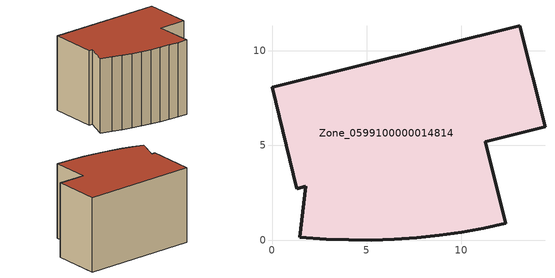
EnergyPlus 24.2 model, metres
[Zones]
Zone_0599100000014814
 floor ground (C_G): 11.25,5.19 12.35,0.88 11.19,0.63 10.01,0.42 8.83,0.25 7.64,0.12 6.45,0.04 5.25,0 4.06,0 2.86,0.04 1.45,0.15 1.77,2.83 1.32,2.72 0,8.07 13.08,11.3 14.41,5.97 z0
 wall outside (C_F): 14.41,5.97 13.08,11.3 0,8.07 1.32,2.72 1.77,2.83 1.45,0.15 2.86,0.04 4.06,0 5.25,0 6.45,0.04 7.64,0.12 8.83,0.25 10.01,0.42 11.19,0.63 12.35,0.88 11.25,5.19 14.41,5.97 z0:8.83
 roof outside (C_R): 11.25,5.19 14.41,5.97 13.08,11.3 0,8.07 1.32,2.72 1.77,2.83 1.45,0.15 2.86,0.04 4.06,0 5.25,0 6.45,0.04 7.64,0.12 8.83,0.25 10.01,0.42 11.19,0.63 12.35,0.88 z8.83
[BUILDING]
Pand.0599100000014814: North Axis=0; Terrain=City; Loads Convergence Tolerance Value=0.04; Temperature Convergence Tolerance Value=0.4; Solar Distribution=FullExterior; Maximum Number of Warmup Days=25; Minimum Number of Warmup Days=1
[Site:Location]
Rotterdam.The.Hague.AP_ZH_NLD Design_Conditions: Latitude=51.96; Longitude=4.45; Time Zone=1; Elevation=-4.5
[SITE:GROUNDTEMPERATURE:BUILDINGSURFACE]
18, 18, 18, 18, 18, 18, 18, 18, 18, 18, 18, 18
[MATERIAL] Thermal Absorptance=0.9; Solar Absorptance=0.7; Visible Absorptance=0.7
Name | Roughness | Thickness | Conductivity | Density | Specific Heat
G.D.1992-2005 | MediumSmooth | 0.15 | 0.06 | 540 | 1210
F.D.1992-2005 | Rough | 0.3 | 0.12 | 1920 | 840
R.D.1992-2005 | MediumRough | 0.2 | 0.08 | 1500 | 1000
[CONSTRUCTION]
C_G: G.D.1992-2005
C_F: F.D.1992-2005
C_R: R.D.1992-2005
[ZONE]
Zone_0599100000014814: Type=1; Multiplier=1; Ceiling Height=Autocalculate; Volume=Autocalculate; Floor Area=autocalculate; Part of Total Floor Area=Yes
[ZONEINFILTRATION:DESIGNFLOWRATE]
Infil_Zone_0599100000014814: Zone or ZoneList or Space or SpaceList=Zone_0599100000014814; Schedule=AlwaysOn; Design Flow Rate Calculation Method=Flow/Area; Flow Rate per Floor Area=0.0021; Constant Term Coefficient=1; Temperature Term Coefficient=0; Velocity Term Coefficient=0; Velocity Squared Term Coefficient=0
[HVACTEMPLATE:ZONE:IDEALLOADSAIRSYSTEM]
Zone_0599100000014814: Maximum Heating Supply Air Temperature=50; Minimum Cooling Supply Air Temperature=13; Maximum Heating Supply Air Humidity Ratio=0.0156; Minimum Cooling Supply Air Humidity Ratio=0.0077; Heating Limit=NoLimit; Cooling Limit=NoLimit; Dehumidification Control Type=ConstantSensibleHeatRatio; Cooling Sensible Heat Ratio=0.7; Dehumidification Setpoint=60; Humidification Control Type=None; Humidification Setpoint=30; Outdoor Air Method=None; Outdoor Air Flow Rate per Person=0.00944; Outdoor Air Flow Rate per Zone Floor Area=0; Outdoor Air Flow Rate per Zone=0; Demand Controlled Ventilation Type=None; Outdoor Air Economizer Type=NoEconomizer; Heat Recovery Type=None; Sensible Heat Recovery Effectiveness=0.7; Latent Heat Recovery Effectiveness=0.65
[ZONECONTROL:THERMOSTAT]
ThermostatControl_Zone_0599100000014814: Zone or ZoneList=Zone_0599100000014814; Control Type Schedule=DualSetpointControlType; Control 1=Thermostat_Zone_0599100000014814; Temperature Difference Between Cutout And Setpoint=0
[THERMOSTATSETPOINT:DUALSETPOINT]
Thermostat_Zone_0599100000014814: Heating Setpoint Temperature Schedule=HeatingSetpoint_Zone_0599100000014814; Cooling Setpoint Temperature Schedule=CoolingSetpoint_Zone_0599100000014814
[SCHEDULE:COMPACT]
HeatingSetpoint_Zone_0599100000014814: Through: 12/31, For: AllDays, Until: 24:00, 21
CoolingSetpoint_Zone_0599100000014814: Through: 12/31, For: AllDays, Until: 24:00, 24
DualSetpointControlType: Through: 12/31, For: AllDays, Until: 24:00, 4
AlwaysOn: Through: 12/31, For: AllDays, Until: 24:00, 1
